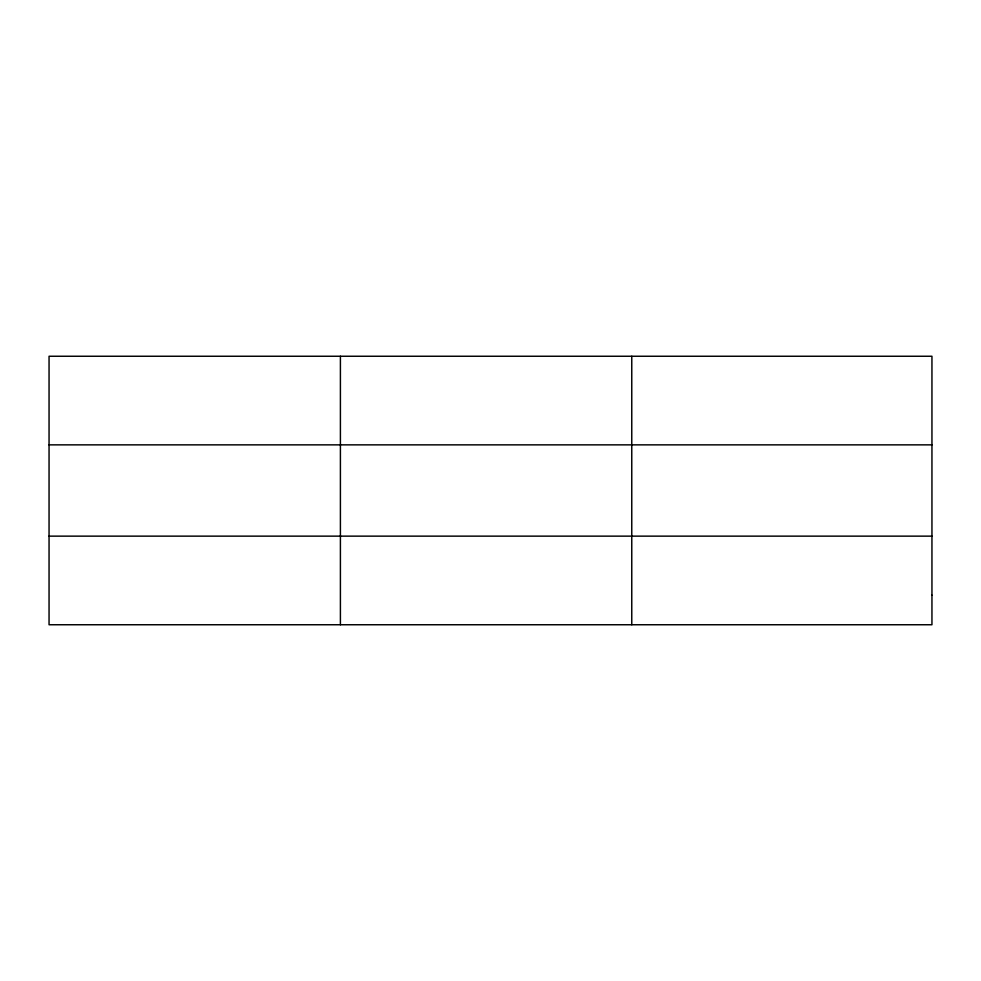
<?xml version="1.0" encoding="UTF-8"?>
<svg xmlns="http://www.w3.org/2000/svg" width="981" height="981" viewBox="0 0 981 981"><rect width="100%" height="100%" fill="white"/><g stroke="black" fill="none" stroke-linecap="round" stroke-linejoin="round"><path stroke-width="1.47" d="M340.407 624.75L340.407 356.25M631.764 624.75L631.764 356.25M49.05 444.859L931.95 444.859M49.05 536.141L931.95 536.141M931.95 595.222L931.95 624.75L49.05 624.75L49.05 356.25L931.95 356.25L931.95 595.222"/></g></svg>
